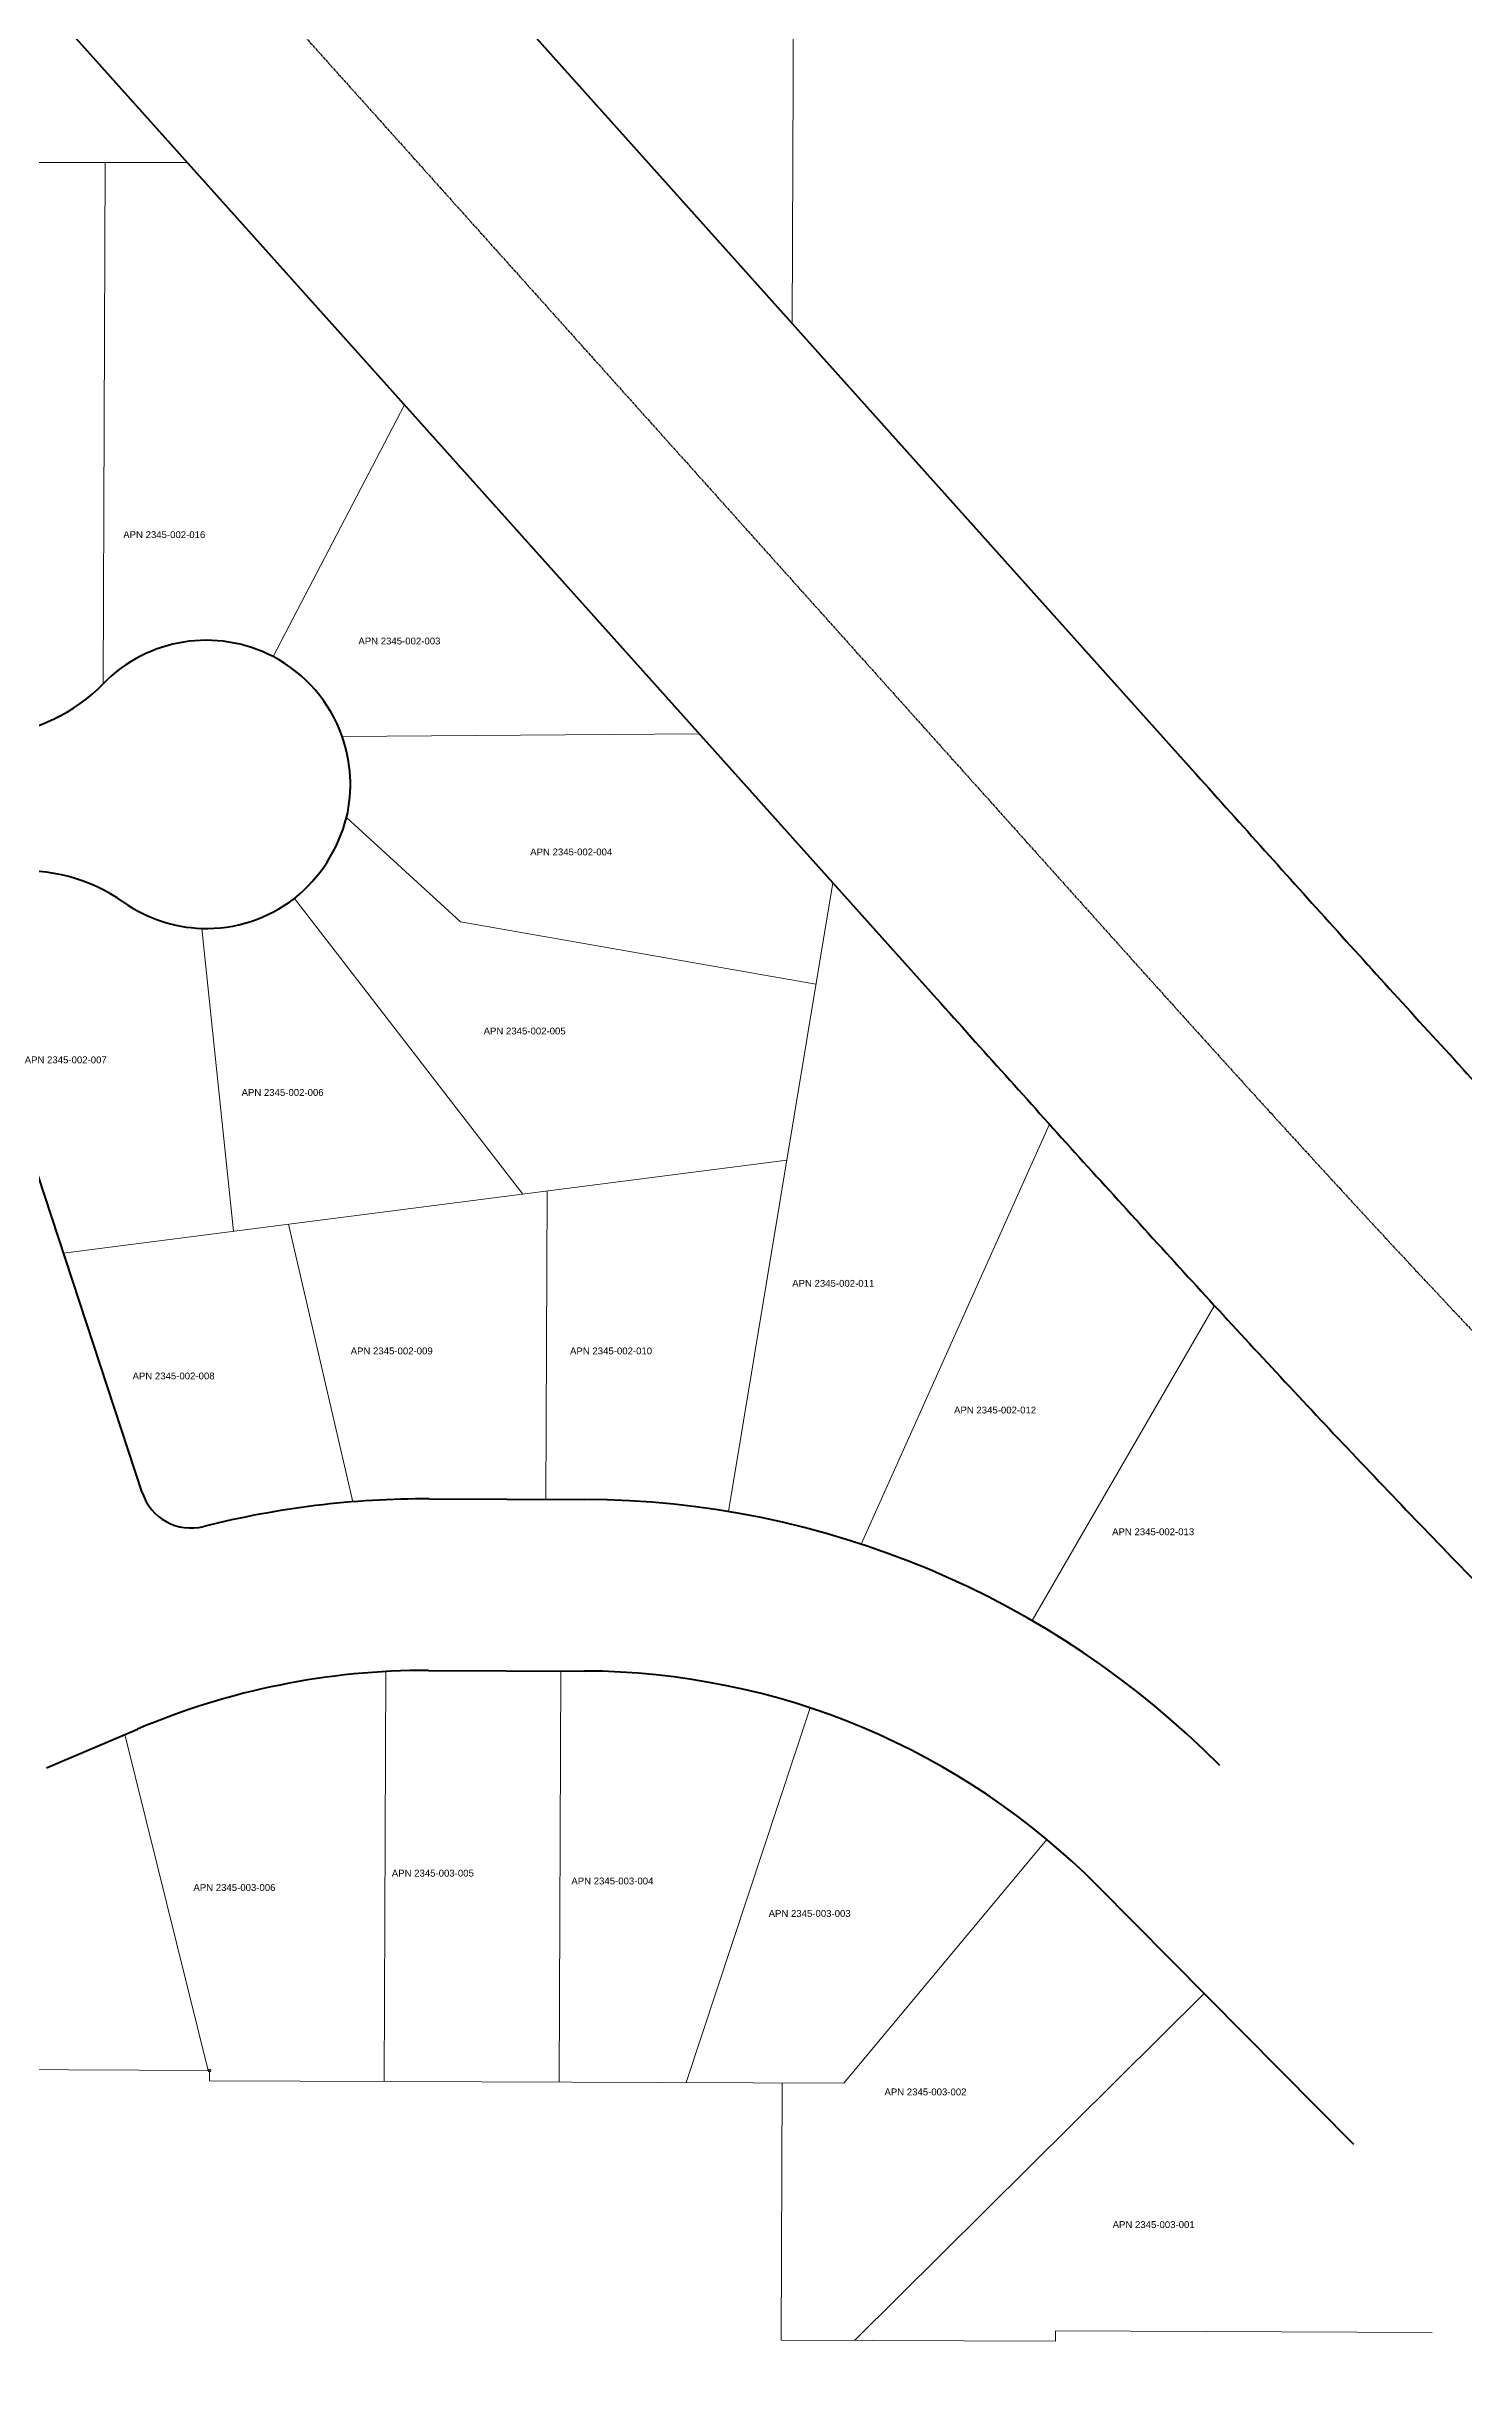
# Model space of a CAD drawing. Header units: feet. Extents: x 6431898 to 6439083, y 1883907 to 1887646.
# Drawn here: x 6434228 to 6434641, y 1884281 to 1884961 of the extents above; entities that cross this region are included whole.
import ezdxf

# ---------------------------------------------------------------- set-up
doc = ezdxf.new("R2010")
doc.units = ezdxf.units.FT
doc.header["$MEASUREMENT"] = 0
doc.linetypes.add('CENTER2', pattern=[1.125, 0.75, -0.125, 0.125, -0.125])
for name, color, linetype, lineweight in [('R-PROP-PRCL', 4, 'Continuous', 18), ('R-Row-Authority', 30, 'Continuous', 140), ('R-Row-Misc-Txto', 171, 'Continuous', 5), ('R-Row-Scl', 1, 'CENTER2', 25), ('R-Row-Srow', 6, 'Continuous', 50)]:
    doc.layers.add(name, color=color, linetype=linetype, lineweight=lineweight)
doc.styles.add('G1_1 8_0', font='arial.ttf')

msp = doc.modelspace()

# ---------------------------------------------------------------- linework, layer by layer
at = {"layer": 'R-PROP-PRCL'}
for p, q in [((6434445.02, 1884879.88), (6434446.55, 1885242.3)), ((6433909, 1884926.82), (6434268.65, 1884926.82)), ((6434244.73, 1884926.82), (6434244.15, 1884774.85)), ((6434293.69, 1884782.76), (6434332.03, 1884856.12)), ((6434313.84, 1884759.5), (6434417.94, 1884760.28)), ((6434348.28, 1884705.5), (6434315.11, 1884735.9)), ((6434426.45, 1884533.57), (6434456.86, 1884716.87)), ((6434366.5, 1884626.07), (6434299.91, 1884712.3)), ((6434282.19, 1884615.25), (6434272.88, 1884703.56)), ((6434451.94, 1884687.25), (6434348.28, 1884705.5)), ((6434465.14, 1884524.08), (6434520.02, 1884646.5)), ((6434232.6, 1884608.88), (6434443.47, 1884635.95)), ((6434373.56, 1884626.98), (6434373.22, 1884537.12)), ((6434316.98, 1884536.41), (6434298.18, 1884617.3)), ((6434514.95, 1884501.79), (6434568.14, 1884593.62)), ((6434326.11, 1884367.47), (6434326.56, 1884486.95)), ((6434377.11, 1884367.28), (6434377.56, 1884487.12)), ((6434414.11, 1884367.14), (6434450.26, 1884476.34)), ((6434274.74, 1884370.67), (6434250.45, 1884468.56)), ((6434460.11, 1884366.97), (6434519.25, 1884438.02)), ((6434463.15, 1884291.96), (6434565.16, 1884393.08)), ((6434275.12, 1884370.67), (6434192.14, 1884370.98)), ((6434275.11, 1884367.67), (6434275.12, 1884370.67)), ((6434460.11, 1884366.97), (6434275.11, 1884367.67)), ((6434441.78, 1884292.04), (6434442.06, 1884367.04)), ((6434521.75, 1884291.73), (6434441.78, 1884292.04)), ((6434521.75, 1884291.73), (6434521.76, 1884294.73)), ((6434631.61, 1884294.32), (6434521.76, 1884294.73))]:
    msp.add_line(p, q, dxfattribs=at)
msp.add_circle((6434275.12, 1884370.67), 0.38, dxfattribs=at)
at = {"layer": 'R-Row-Authority'}
msp.add_line((6433839.52, 1885405.53), (6434487.12, 1884683.1), dxfattribs=at)
for points in [[(6433951.21, 1885505.66), (6433913.98, 1885472.28), (6434561.58, 1884749.85, 0.000327), (6434581.58, 1884727.58, 0.000654), (6434601.57, 1884705.39, 0.000982), (6434621.6, 1884683.32, 0.001309), (6434641.67, 1884661.38, 0.001636), (6434661.84, 1884639.62, 0.001963), (6434682.11, 1884618.04, 0.002291), (6434702.53, 1884596.69, 0.002618), (6434723.1, 1884575.59, 0.002945), (6434743.87, 1884554.76, 0.003273), (6434764.84, 1884534.24, 0.003603), (6434786.06, 1884514.04, 0.167758), (6435893.93, 1884017.78, 0.003603)], [(6434487.12, 1884683.11, 0.000327), (6434507.2, 1884660.73, 0.000654), (6434527.37, 1884638.35, 0.000982), (6434547.66, 1884615.99, 0.001309), (6434568.09, 1884593.67, 0.001636), (6434588.7, 1884571.42, 0.001963), (6434609.52, 1884549.27, 0.002291), (6434630.56, 1884527.26, 0.002618), (6434651.87, 1884505.41, 0.002945), (6434673.46, 1884483.74, 0.003273), (6434695.37, 1884462.31, 0.003603), (6434717.64, 1884441.11, 0.167758), (6435885.07, 1883918.18, 0.003603), (6435915.71, 1883915.67, 0.003273), (6435946.29, 1883913.6, 0.002945), (6435976.83, 1883911.91, 0.002618), (6436007.32, 1883910.56, 0.002291), (6436037.76, 1883909.51, 0.001963), (6436068.14, 1883908.72, 0.001636), (6436098.46, 1883908.16, 0.001309), (6436128.72, 1883907.77, 0.000982), (6436158.91, 1883907.52, 0.000654), (6436189.04, 1883907.37, 0.000327), (6436219.1, 1883907.29)]]:
    msp.add_lwpolyline(points, format="xyb", dxfattribs=at)
at = {"layer": 'R-Row-Scl'}
msp.add_lwpolyline([(6431898.2, 1887645.95), (6433865.99, 1885450.91), (6434524.35, 1884716.48, 0.000327), (6434544.39, 1884694.16, 0.000654), (6434564.47, 1884671.87, 0.000982), (6434584.63, 1884649.65, 0.001309), (6434604.88, 1884627.53, 0.001636), (6434625.27, 1884605.52, 0.001963), (6434645.81, 1884583.66, 0.002291), (6434666.54, 1884561.98, 0.002618), (6434687.49, 1884540.5, 0.002945), (6434708.66, 1884519.25, 0.003273), (6434730.11, 1884498.27, 0.003603), (6434751.85, 1884477.57, 0.167758), (6435889.5, 1883967.98, 0.003603)], format="xyb", dxfattribs=at)
at = {"layer": 'R-Row-Srow', "color": 1}
for p, q in [((6434255.54, 1884539.08), (6434202.52, 1884700.39)), ((6434339.23, 1884537.25), (6434384.61, 1884537.08)), ((6434339.04, 1884487.26), (6434384.41, 1884487.09)), ((6434227.65, 1884458.87), (6434254.11, 1884470.12)), ((6434608.75, 1884349.1), (6434534.18, 1884424.34))]:
    msp.add_line(p, q, dxfattribs=at)
at = {"layer": 'R-Row-Srow'}
for centre, radius, start, end in [((6434274.23, 1884745.53), 42, 62.40396, 135.74256), ((6434274.23, 1884745.53), 42, 19.41848, 62.40396), ((6434274.23, 1884745.53), 42, 346.74625, 19.41848), ((6434272.37, 1884746.73), 44.09, 308.64483, 345.78694), ((6434274.23, 1884745.53), 42, 234.82439, 268.15144), ((6434274.23, 1884745.53), 42, 268.15144, 307.68552)]:
    msp.add_arc(centre, radius, start, end, dxfattribs=at)
at = {"layer": 'R-Row-Srow', "color": 1}
for centre, radius, start, end in [((6434208.34, 1884809.74), 50, 275.28348, 315.74256), ((6434221.23, 1884670.33), 50, 54.82439, 95.28348), ((6434269.79, 1884543.77), 15, 198.19375, 284.14905), ((6434338.23, 1884272.26), 265, 89.78348, 104.14905), ((6434383.61, 1884275.09), 262, 44.7482, 89.78348), ((6434338.23, 1884272.26), 215, 89.78348, 113.03348), ((6434383.61, 1884275.09), 212, 44.7482, 89.78348)]:
    msp.add_arc(centre, radius, start, end, dxfattribs=at)

# ---------------------------------------------------------------- texts
at = {"layer": 'R-Row-Misc-Txto', "style": 'G1_1 8_0'}
for s, p in [('APN 2345-002-016', (6434250, 1884817.31)), ('APN 2345-002-003', (6434318.55, 1884786.31)), ('APN 2345-002-004', (6434368.65, 1884724.83)), ('APN 2345-002-005', (6434355.07, 1884672.64)), ('APN 2345-002-007', (6434221.27, 1884664.23)), ('APN 2345-002-006', (6434284.5, 1884654.73)), ('APN 2345-002-011', (6434445.04, 1884599.09)), ('APN 2345-002-009', (6434316.31, 1884579.39)), ('APN 2345-002-010', (6434380.27, 1884579.39)), ('APN 2345-002-008', (6434252.71, 1884572.09)), ('APN 2345-002-012', (6434492.23, 1884562.16)), ('APN 2345-002-013', (6434538.31, 1884526.68)), ('APN 2345-003-006', (6434270.46, 1884422.99)), ('APN 2345-003-005', (6434328.3, 1884427.17)), ('APN 2345-003-004', (6434380.65, 1884424.89)), ('APN 2345-003-003', (6434438.16, 1884415.42)), ('APN 2345-003-002', (6434471.93, 1884363.41)), ('APN 2345-003-001', (6434538.46, 1884324.74))]:
    msp.add_text(s, height=2, dxfattribs=at).set_placement(p)

doc.saveas('drawing.dxf')
